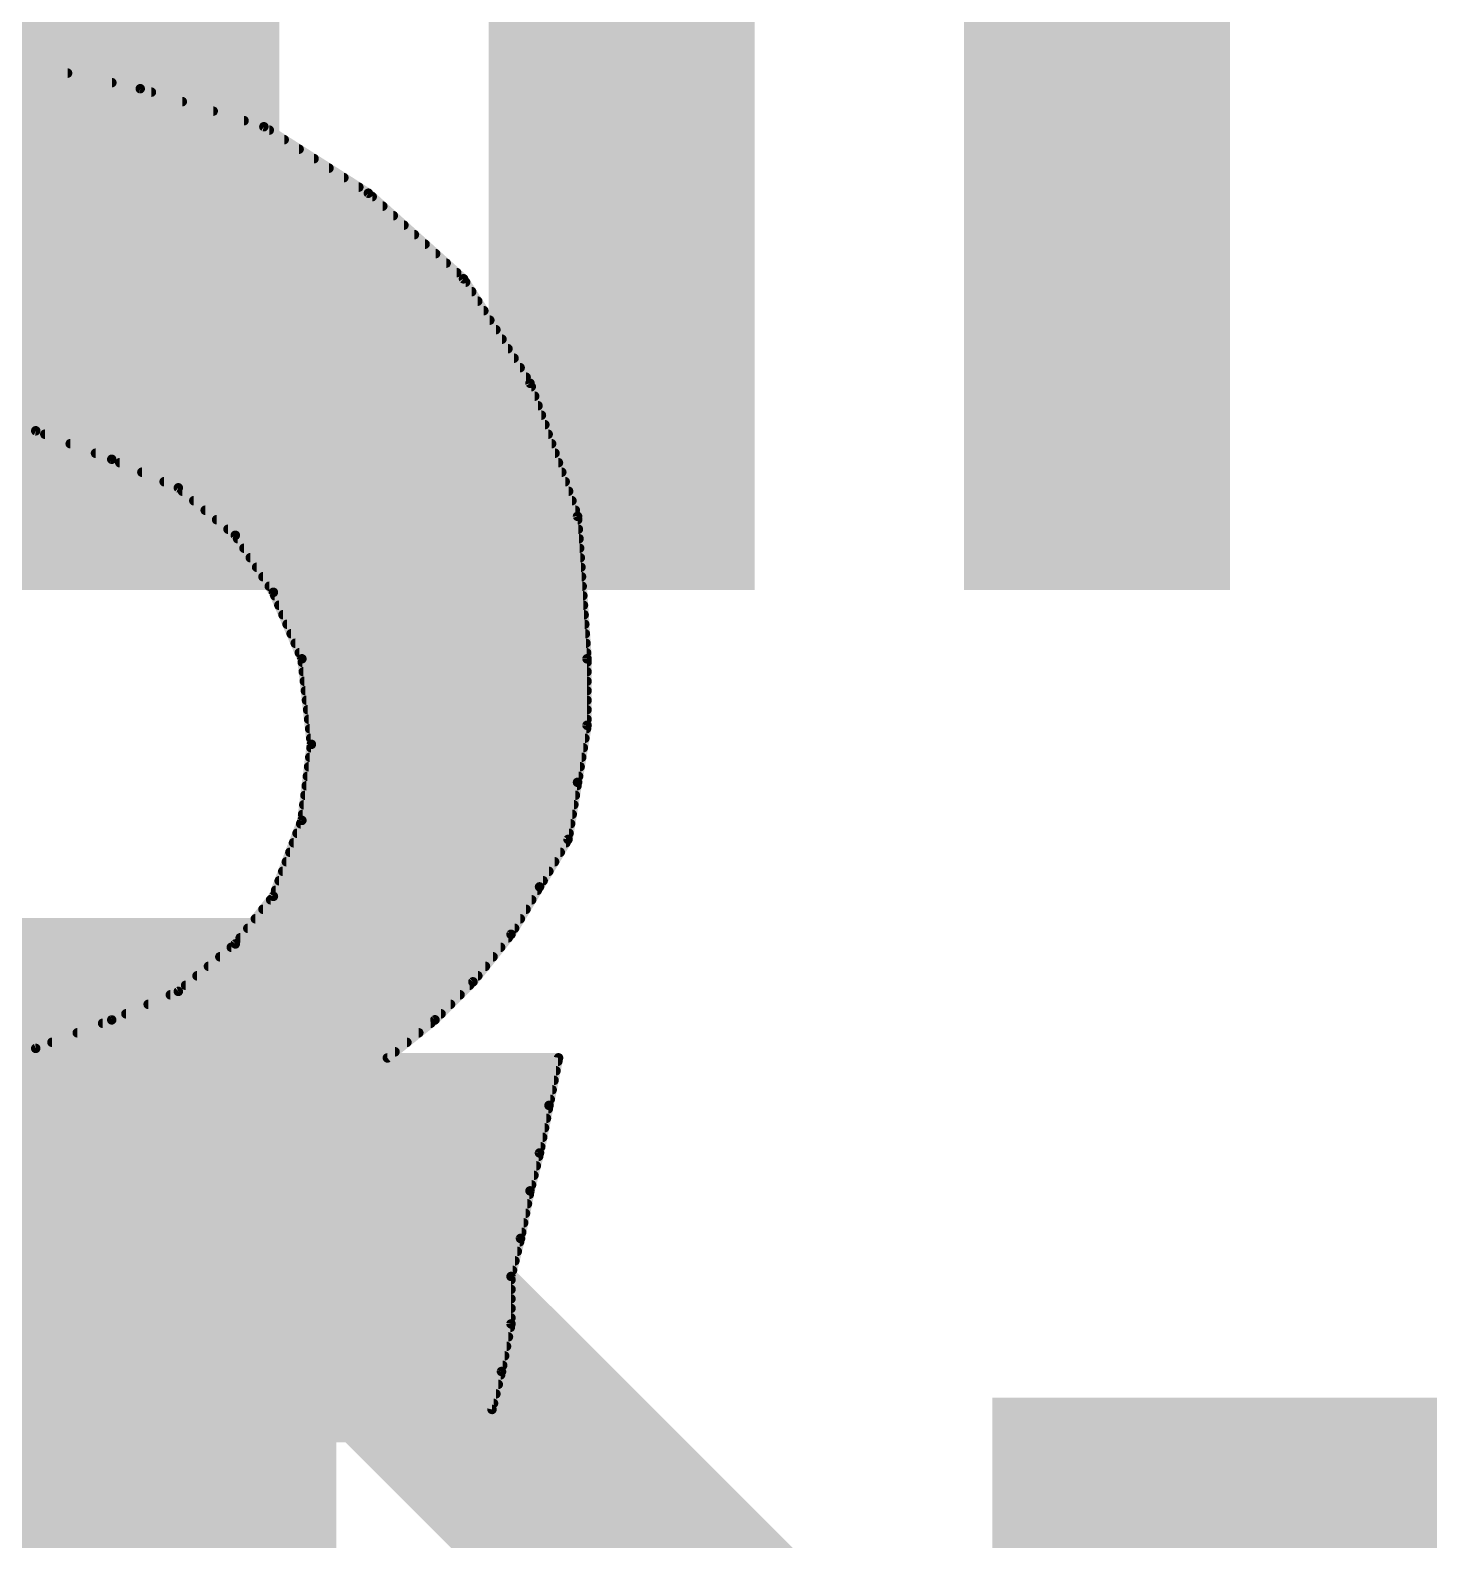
# Model space of a CAD drawing. Extents: x -33 to 74, y -20 to 37.
# Drawn here: x 9.018 to 10.489, y 7.716 to 9.305 of the extents above; entities that cross this region are included whole.
import ezdxf

# ---------------------------------------------------------------- set-up
doc = ezdxf.new("R2010")
doc.units = 0
for name, color, linetype in [('1', 12, 'CONTINUOUS'), ('22', 40, 'CONTINUOUS'), ('51', 53, 'CONTINUOUS')]:
    doc.layers.add(name, color=color, linetype=linetype)

# ---------------------------------------------------------------- blocks, each defined once
blk = doc.blocks.new('RECT')
blk.add_solid([(-0.5, -0.5), (0.5, -0.5), (-0.5, 0.5), (0.5, 0.5)])

msp = doc.modelspace()

# ---------------------------------------------------------------- linework, layer by layer
at = {"layer": '1', "const_width": 0.254}
for points in [[(8.89, 7.946), (9.4022, 7.946)], [(9.9822, 7.366), (9.4022, 7.946)]]:
    msp.add_lwpolyline(points, dxfattribs=at)
at = {"layer": '1', "const_width": 0.127}
for points in [[(9.4471, 7.9909, 1), (9.3573, 7.9011)], [(9.4022, 7.8825, 1), (9.4022, 8.0095)]]:
    msp.add_lwpolyline(points, format="xyb", dxfattribs=at)
at = {"layer": '22', "const_width": 0.01}
for points in [[(9.1336, 9.2436), (8.9936, 9.2736)], [(8.8442, 9.26), (9.0571, 9.26)], [(8.8445, 9.25), (9.1037, 9.25)], [(9.2636, 9.2036), (9.1336, 9.2436)], [(8.8447, 9.24), (9.1453, 9.24)], [(8.845, 9.23), (9.1778, 9.23)], [(8.8452, 9.22), (9.2103, 9.22)], [(8.8455, 9.21), (9.2428, 9.21)], [(8.8457, 9.2), (9.2693, 9.2)], [(9.3736, 9.1336), (9.2636, 9.2036)], [(8.846, 9.19), (9.285, 9.19)], [(8.8463, 9.18), (9.3007, 9.18)], [(8.8465, 9.17), (9.3164, 9.17)], [(8.8468, 9.16), (9.3321, 9.16)], [(8.847, 9.15), (9.3478, 9.15)], [(8.8473, 9.14), (9.3635, 9.14)], [(9.4736, 9.0436), (9.3736, 9.1336)], [(8.8475, 9.13), (9.3776, 9.13)], [(8.8478, 9.12), (9.3887, 9.12)], [(8.8481, 9.11), (9.3998, 9.11)], [(8.8483, 9.1), (9.4109, 9.1)], [(8.8486, 9.09), (9.422, 9.09)], [(8.8488, 9.08), (9.4332, 9.08)], [(8.8491, 9.07), (9.4443, 9.07)], [(8.8493, 9.06), (9.4554, 9.06)], [(8.8496, 9.05), (9.4665, 9.05)], [(8.8498, 9.04), (9.4759, 9.04)], [(9.5436, 8.9336), (9.4736, 9.0436)], [(8.8501, 9.03), (9.4823, 9.03)], [(8.8504, 9.02), (9.4886, 9.02)], [(8.8506, 9.01), (9.495, 9.01)], [(8.8509, 9), (9.5013, 9)], [(8.8511, 8.99), (9.5077, 8.99)], [(8.8514, 8.98), (9.5141, 8.98)], [(8.8516, 8.97), (9.5204, 8.97)], [(8.8519, 8.96), (9.5268, 8.96)], [(8.8522, 8.95), (9.5332, 8.95)], [(8.8524, 8.94), (9.5395, 8.94)], [(8.8527, 8.93), (9.5449, 8.93)], [(9.5936, 8.7936), (9.5436, 8.9336)], [(8.8529, 8.92), (9.5485, 8.92)], [(8.8532, 8.91), (9.552, 8.91)], [(8.8534, 8.9), (9.5556, 8.9)], [(8.9436, 8.8936), (9.0236, 8.8836)], [(8.9724, 8.89), (9.5592, 8.89)], [(9.0236, 8.8836), (9.1036, 8.8536)], [(9.0332, 8.88), (9.5627, 8.88)], [(9.0599, 8.87), (9.5663, 8.87)], [(9.0865, 8.86), (9.5699, 8.86)], [(9.1036, 8.8536), (9.1736, 8.8236)], [(9.112, 8.85), (9.5735, 8.85)], [(9.1353, 8.84), (9.577, 8.84)], [(9.1587, 8.83), (9.5806, 8.83)], [(9.1736, 8.8236), (9.2336, 8.7736)], [(9.1779, 8.82), (9.5842, 8.82)], [(9.1899, 8.81), (9.5877, 8.81)], [(9.2019, 8.8), (9.5913, 8.8)], [(9.2139, 8.79), (9.5938, 8.79)], [(9.6036, 8.6436), (9.5936, 8.7936)], [(9.2259, 8.78), (9.5945, 8.78)], [(9.2336, 8.7736), (9.2736, 8.7136)], [(9.236, 8.77), (9.5952, 8.77)], [(9.2427, 8.76), (9.5958, 8.76)], [(9.2493, 8.75), (9.5965, 8.75)], [(9.256, 8.74), (9.5972, 8.74)], [(9.2627, 8.73), (9.5978, 8.73)], [(9.2693, 8.72), (9.5985, 8.72)], [(9.2736, 8.7136), (9.3036, 8.6436)], [(9.2751, 8.71), (9.5992, 8.71)], [(9.2794, 8.7), (9.5998, 8.7)], [(9.2837, 8.69), (9.6005, 8.69)], [(9.288, 8.68), (9.6012, 8.68)], [(9.2923, 8.67), (9.6018, 8.67)], [(9.2966, 8.66), (9.6025, 8.66)], [(9.3009, 8.65), (9.6032, 8.65)], [(9.3036, 8.6436), (9.3136, 8.5536)], [(9.304, 8.64), (9.6036, 8.64)], [(9.6036, 8.5736), (9.6036, 8.6436)], [(9.3051, 8.63), (9.6036, 8.63)], [(9.3062, 8.62), (9.6036, 8.62)], [(9.3073, 8.61), (9.6036, 8.61)], [(9.3084, 8.6), (9.6036, 8.6)], [(9.3096, 8.59), (9.6036, 8.59)], [(9.3107, 8.58), (9.6036, 8.58)], [(9.3118, 8.57), (9.603, 8.57)], [(9.3129, 8.56), (9.6013, 8.56)], [(9.5936, 8.5136), (9.6036, 8.5736)], [(9.3136, 8.5536), (9.3036, 8.4736)], [(9.3132, 8.55), (9.5997, 8.55)], [(9.3107, 8.53), (9.5963, 8.53)], [(9.3119, 8.54), (9.598, 8.54)], [(9.3094, 8.52), (9.5947, 8.52)], [(9.5836, 8.4536), (9.5936, 8.5136)], [(9.3069, 8.5), (9.5913, 8.5)], [(9.3082, 8.51), (9.593, 8.51)], [(9.3044, 8.48), (9.588, 8.48)], [(9.3056, 8.49), (9.5897, 8.49)], [(9.3036, 8.4736), (9.2736, 8.3936)], [(9.3023, 8.47), (9.5863, 8.47)], [(9.2948, 8.45), (9.5814, 8.45)], [(9.2985, 8.46), (9.5847, 8.46)], [(9.5536, 8.4036), (9.5836, 8.4536)], [(9.291, 8.44), (9.5754, 8.44)], [(9.2835, 8.42), (9.5634, 8.42)], [(9.2873, 8.43), (9.5694, 8.43)], [(9.276, 8.4), (9.5514, 8.4)], [(9.2797, 8.41), (9.5574, 8.41)], [(9.5236, 8.3536), (9.5536, 8.4036)], [(9.2736, 8.3936), (9.2336, 8.3436)], [(9.2707, 8.39), (9.5454, 8.39)], [(9.2547, 8.37), (9.5334, 8.37)], [(9.2627, 8.38), (9.5394, 8.38)], [(9.2467, 8.36), (9.5274, 8.36)], [(9.4836, 8.3036), (9.5236, 8.3536)], [(9.2336, 8.3436), (9.1736, 8.2936)], [(9.2293, 8.34), (9.5127, 8.34)], [(9.2387, 8.35), (9.5207, 8.35)], [(9.2173, 8.33), (9.5047, 8.33)], [(9.1933, 8.31), (9.4887, 8.31)], [(9.2053, 8.32), (9.4967, 8.32)], [(9.1736, 8.2936), (9.1036, 8.2636)], [(9.1652, 8.29), (9.47, 8.29)], [(9.1813, 8.3), (9.48, 8.3)], [(9.4436, 8.2636), (9.4836, 8.3036)], [(9.1419, 8.28), (9.46, 8.28)], [(9.1036, 8.2636), (9.0236, 8.2336)], [(9.094, 8.26), (9.4391, 8.26)], [(9.1185, 8.27), (9.45, 8.27)], [(9.3936, 8.2236), (9.4436, 8.2636)], [(9.0673, 8.25), (9.4266, 8.25)], [(9.0236, 8.2336), (8.9436, 8.2236)], [(8.9948, 8.23), (9.4016, 8.23)], [(9.0407, 8.24), (9.4141, 8.24)], [(7.3272, 8.22), (9.5729, 8.22)], [(7.3372, 8.21), (9.5709, 8.21)], [(9.5736, 8.2236), (9.3936, 8.2236)], [(9.5636, 8.1736), (9.5736, 8.2236)], [(7.3472, 8.2), (9.5689, 8.2)], [(7.3572, 8.19), (9.5669, 8.19)], [(7.3672, 8.18), (9.5649, 8.18)], [(7.3772, 8.17), (9.5629, 8.17)], [(9.5536, 8.1236), (9.5636, 8.1736)], [(7.3872, 8.16), (9.5609, 8.16)], [(7.3972, 8.15), (9.5589, 8.15)], [(7.4065, 8.14), (9.5569, 8.14)], [(7.4145, 8.13), (9.5549, 8.13)], [(7.4225, 8.12), (9.5527, 8.12)], [(9.5436, 8.0836), (9.5536, 8.1236)], [(7.4305, 8.11), (9.5502, 8.11)], [(7.4385, 8.1), (9.5477, 8.1)], [(7.4465, 8.09), (9.5452, 8.09)], [(9.5336, 8.0336), (9.5436, 8.0836)], [(7.4545, 8.08), (9.5429, 8.08)], [(7.4625, 8.07), (9.5409, 8.07)], [(7.4705, 8.06), (9.5389, 8.06)], [(7.4785, 8.05), (9.5369, 8.05)], [(7.4865, 8.04), (9.5349, 8.04)], [(7.4945, 8.03), (9.5327, 8.03)], [(7.5025, 8.02), (9.5302, 8.02)], [(9.5236, 7.9936), (9.5336, 8.0336)], [(7.5105, 8.01), (9.5277, 8.01)], [(7.5185, 8), (9.5252, 8)], [(7.5272, 7.99), (9.5236, 7.99)], [(9.5236, 7.9436), (9.5236, 7.9936)], [(7.5372, 7.98), (9.5236, 7.98)], [(7.5472, 7.97), (9.5236, 7.97)], [(7.5572, 7.96), (9.5236, 7.96)], [(7.5672, 7.95), (9.5236, 7.95)], [(7.5772, 7.94), (9.5229, 7.94)], [(9.5136, 7.8936), (9.5236, 7.9436)], [(7.5872, 7.93), (9.5209, 7.93)], [(7.5972, 7.92), (9.5189, 7.92)], [(7.6072, 7.91), (9.5169, 7.91)], [(7.6165, 7.9), (9.5149, 7.9)], [(9.5036, 7.8536), (9.5136, 7.8936)], [(7.6245, 7.89), (9.5127, 7.89)], [(7.6325, 7.88), (9.5102, 7.88)], [(7.6405, 7.87), (9.5077, 7.87)], [(7.6485, 7.86), (9.5052, 7.86)], [(7.6536, 7.8536), (9.5036, 7.8536)]]:
    msp.add_lwpolyline(points, dxfattribs=at)
at = {"layer": '22', "const_width": 0.005}
for points in [[(9.0571, 9.2575, 1), (9.0571, 9.2625)], [(9.1037, 9.2475, 1), (9.1037, 9.2525)], [(9.1343, 9.246, 1), (9.1329, 9.2412)], [(9.1331, 9.2412, 1), (9.1341, 9.246)], [(9.1453, 9.2375, 1), (9.1453, 9.2425)], [(9.1778, 9.2275, 1), (9.1778, 9.2325)], [(9.2103, 9.2175, 1), (9.2103, 9.2225)], [(9.2428, 9.2075, 1), (9.2428, 9.2125)], [(9.2649, 9.2057, 1), (9.2623, 9.2015)], [(9.2629, 9.2012, 1), (9.2643, 9.206)], [(9.2693, 9.1975, 1), (9.2693, 9.2025)], [(9.285, 9.1875, 1), (9.285, 9.1925)], [(9.3007, 9.1775, 1), (9.3007, 9.1825)], [(9.3164, 9.1675, 1), (9.3164, 9.1725)], [(9.3321, 9.1575, 1), (9.3321, 9.1625)], [(9.3478, 9.1475, 1), (9.3478, 9.1525)], [(9.3635, 9.1375, 1), (9.3635, 9.1425)], [(9.3753, 9.1355, 1), (9.3719, 9.1317)], [(9.3723, 9.1315, 1), (9.3749, 9.1357)], [(9.3776, 9.1275, 1), (9.3776, 9.1325)], [(9.3887, 9.1175, 1), (9.3887, 9.1225)], [(9.3998, 9.1075, 1), (9.3998, 9.1125)], [(9.4109, 9.0975, 1), (9.4109, 9.1025)], [(9.422, 9.0875, 1), (9.422, 9.0925)], [(9.4332, 9.0775, 1), (9.4332, 9.0825)], [(9.4443, 9.0675, 1), (9.4443, 9.0725)], [(9.4554, 9.0575, 1), (9.4554, 9.0625)], [(9.4665, 9.0475, 1), (9.4665, 9.0525)], [(9.4757, 9.0449, 1), (9.4715, 9.0423)], [(9.4719, 9.0417, 1), (9.4753, 9.0455)], [(9.4759, 9.0375, 1), (9.4759, 9.0425)], [(9.4823, 9.0275, 1), (9.4823, 9.0325)], [(9.4886, 9.0175, 1), (9.4886, 9.0225)], [(9.495, 9.0075, 1), (9.495, 9.0125)], [(9.5013, 8.9975, 1), (9.5013, 9.0025)], [(9.5077, 8.9875, 1), (9.5077, 8.9925)], [(9.5141, 8.9775, 1), (9.5141, 8.9825)], [(9.5204, 8.9675, 1), (9.5204, 8.9725)], [(9.5268, 8.9575, 1), (9.5268, 8.9625)], [(9.5332, 8.9475, 1), (9.5332, 8.9525)], [(9.5395, 8.9375, 1), (9.5395, 8.9425)], [(9.546, 8.9344, 1), (9.5412, 8.9328)], [(9.5415, 8.9323, 1), (9.5457, 8.9349)], [(9.5449, 8.9275, 1), (9.5449, 8.9325)], [(9.5485, 8.9175, 1), (9.5485, 8.9225)], [(9.552, 8.9075, 1), (9.552, 8.9125)], [(9.5556, 8.8975, 1), (9.5556, 8.9025)], [(9.0245, 8.8859, 1), (9.0227, 8.8813)], [(9.0233, 8.8811, 1), (9.0239, 8.8861)], [(9.0332, 8.8825, 1), (9.0332, 8.8775)], [(9.5592, 8.8875, 1), (9.5592, 8.8925)], [(9.5627, 8.8775, 1), (9.5627, 8.8825)], [(9.0599, 8.8725, 1), (9.0599, 8.8675)], [(9.5663, 8.8675, 1), (9.5663, 8.8725)], [(9.0865, 8.8625, 1), (9.0865, 8.8575)], [(9.1046, 8.8559, 1), (9.1026, 8.8513)], [(9.1027, 8.8513, 1), (9.1045, 8.8559)], [(9.112, 8.8525, 1), (9.112, 8.8475)], [(9.5699, 8.8575, 1), (9.5699, 8.8625)], [(9.5735, 8.8475, 1), (9.5735, 8.8525)], [(9.1353, 8.8425, 1), (9.1353, 8.8375)], [(9.1587, 8.8325, 1), (9.1587, 8.8275)], [(9.577, 8.8375, 1), (9.577, 8.8425)], [(9.5806, 8.8275, 1), (9.5806, 8.8325)], [(9.1752, 8.8255, 1), (9.172, 8.8217)], [(9.1726, 8.8213, 1), (9.1746, 8.8259)], [(9.1779, 8.8225, 1), (9.1779, 8.8175)], [(9.5842, 8.8175, 1), (9.5842, 8.8225)], [(9.1899, 8.8125, 1), (9.1899, 8.8075)], [(9.2019, 8.8025, 1), (9.2019, 8.7975)], [(9.5877, 8.8075, 1), (9.5877, 8.8125)], [(9.5913, 8.7975, 1), (9.5913, 8.8025)], [(9.2139, 8.7925, 1), (9.2139, 8.7875)], [(9.5961, 8.7938, 1), (9.5911, 8.7934)], [(9.5912, 8.7928, 1), (9.596, 8.7944)], [(9.5938, 8.7875, 1), (9.5938, 8.7925)], [(9.2259, 8.7825, 1), (9.2259, 8.7775)], [(9.2357, 8.775, 1), (9.2315, 8.7722)], [(9.232, 8.7717, 1), (9.2352, 8.7755)], [(9.236, 8.7725, 1), (9.236, 8.7675)], [(9.5945, 8.7775, 1), (9.5945, 8.7825)], [(9.5952, 8.7675, 1), (9.5952, 8.7725)], [(9.2427, 8.7625, 1), (9.2427, 8.7575)], [(9.2493, 8.7525, 1), (9.2493, 8.7475)], [(9.5958, 8.7575, 1), (9.5958, 8.7625)], [(9.5965, 8.7475, 1), (9.5965, 8.7525)], [(9.256, 8.7425, 1), (9.256, 8.7375)], [(9.5972, 8.7375, 1), (9.5972, 8.7425)], [(9.2627, 8.7325, 1), (9.2627, 8.7275)], [(9.2693, 8.7225, 1), (9.2693, 8.7175)], [(9.5978, 8.7275, 1), (9.5978, 8.7325)], [(9.5985, 8.7175, 1), (9.5985, 8.7225)], [(9.2759, 8.7146, 1), (9.2713, 8.7126)], [(9.2715, 8.7122, 1), (9.2757, 8.715)], [(9.2751, 8.7125, 1), (9.2751, 8.7075)], [(9.5992, 8.7075, 1), (9.5992, 8.7125)], [(9.2794, 8.7025, 1), (9.2794, 8.6975)], [(9.2837, 8.6925, 1), (9.2837, 8.6875)], [(9.5998, 8.6975, 1), (9.5998, 8.7025)], [(9.6005, 8.6875, 1), (9.6005, 8.6925)], [(9.288, 8.6825, 1), (9.288, 8.6775)], [(9.2923, 8.6725, 1), (9.2923, 8.6675)], [(9.6012, 8.6775, 1), (9.6012, 8.6825)], [(9.6018, 8.6675, 1), (9.6018, 8.6725)], [(9.2966, 8.6625, 1), (9.2966, 8.6575)], [(9.6025, 8.6575, 1), (9.6025, 8.6625)], [(9.3009, 8.6525, 1), (9.3009, 8.6475)], [(9.3061, 8.6439, 1), (9.3011, 8.6433)], [(9.3013, 8.6426, 1), (9.3059, 8.6446)], [(9.304, 8.6425, 1), (9.304, 8.6375)], [(9.6061, 8.6436, 1), (9.6011, 8.6436)], [(9.6011, 8.6434, 1), (9.6061, 8.6438)], [(9.6032, 8.6475, 1), (9.6032, 8.6525)], [(9.6036, 8.6375, 1), (9.6036, 8.6425)], [(9.3051, 8.6325, 1), (9.3051, 8.6275)], [(9.6036, 8.6275, 1), (9.6036, 8.6325)], [(9.3062, 8.6225, 1), (9.3062, 8.6175)], [(9.3073, 8.6125, 1), (9.3073, 8.6075)], [(9.6036, 8.6175, 1), (9.6036, 8.6225)], [(9.6036, 8.6075, 1), (9.6036, 8.6125)], [(9.3084, 8.6025, 1), (9.3084, 8.5975)], [(9.6036, 8.5975, 1), (9.6036, 8.6025)], [(9.3096, 8.5925, 1), (9.3096, 8.5875)], [(9.3107, 8.5825, 1), (9.3107, 8.5775)], [(9.6036, 8.5875, 1), (9.6036, 8.5925)], [(9.6036, 8.5775, 1), (9.6036, 8.5825)], [(9.3118, 8.5725, 1), (9.3118, 8.5675)], [(9.3129, 8.5625, 1), (9.3129, 8.5575)], [(9.6061, 8.5732, 1), (9.6011, 8.574)], [(9.6011, 8.5736, 1), (9.6061, 8.5736)], [(9.6013, 8.5575, 1), (9.6013, 8.5625)], [(9.603, 8.5675, 1), (9.603, 8.5725)], [(9.3132, 8.5525, 1), (9.3132, 8.5475)], [(9.3161, 8.5533, 1), (9.3111, 8.5539)], [(9.3111, 8.5533, 1), (9.3161, 8.5539)], [(9.5997, 8.5475, 1), (9.5997, 8.5525)], [(9.3107, 8.5325, 1), (9.3107, 8.5275)], [(9.3119, 8.5425, 1), (9.3119, 8.5375)], [(9.5963, 8.5275, 1), (9.5963, 8.5325)], [(9.598, 8.5375, 1), (9.598, 8.5425)], [(9.3094, 8.5225, 1), (9.3094, 8.5175)], [(9.5961, 8.5132, 1), (9.5911, 8.514)], [(9.5911, 8.514, 1), (9.5961, 8.5132)], [(9.5947, 8.5175, 1), (9.5947, 8.5225)], [(9.3069, 8.5025, 1), (9.3069, 8.4975)], [(9.3082, 8.5125, 1), (9.3082, 8.5075)], [(9.5913, 8.4975, 1), (9.5913, 8.5025)], [(9.593, 8.5075, 1), (9.593, 8.5125)], [(9.3044, 8.4825, 1), (9.3044, 8.4775)], [(9.3056, 8.4925, 1), (9.3056, 8.4875)], [(9.588, 8.4775, 1), (9.588, 8.4825)], [(9.5897, 8.4875, 1), (9.5897, 8.4925)], [(9.3023, 8.4725, 1), (9.3023, 8.4675)], [(9.3011, 8.4739, 1), (9.3061, 8.4733)], [(9.3059, 8.4727, 1), (9.3013, 8.4745)], [(9.5863, 8.4675, 1), (9.5863, 8.4725)], [(9.2948, 8.4525, 1), (9.2948, 8.4475)], [(9.2985, 8.4625, 1), (9.2985, 8.4575)], [(9.5811, 8.454, 1), (9.5861, 8.4532)], [(9.5814, 8.4475, 1), (9.5814, 8.4525)], [(9.5857, 8.4523, 1), (9.5815, 8.4549)], [(9.5847, 8.4575, 1), (9.5847, 8.4625)], [(9.291, 8.4425, 1), (9.291, 8.4375)], [(9.5754, 8.4375, 1), (9.5754, 8.4425)], [(9.2835, 8.4225, 1), (9.2835, 8.4175)], [(9.2873, 8.4325, 1), (9.2873, 8.4275)], [(9.5634, 8.4175, 1), (9.5634, 8.4225)], [(9.5694, 8.4275, 1), (9.5694, 8.4325)], [(9.276, 8.4025, 1), (9.276, 8.3975)], [(9.2797, 8.4125, 1), (9.2797, 8.4075)], [(9.5515, 8.4049, 1), (9.5557, 8.4023)], [(9.5514, 8.3975, 1), (9.5514, 8.4025)], [(9.5557, 8.4023, 1), (9.5515, 8.4049)], [(9.5574, 8.4075, 1), (9.5574, 8.4125)], [(9.2707, 8.3925, 1), (9.2707, 8.3875)], [(9.2713, 8.3945, 1), (9.2759, 8.3927)], [(9.2756, 8.392, 1), (9.2716, 8.3952)], [(9.5454, 8.3875, 1), (9.5454, 8.3925)], [(9.2547, 8.3725, 1), (9.2547, 8.3675)], [(9.2627, 8.3825, 1), (9.2627, 8.3775)], [(9.5334, 8.3675, 1), (9.5334, 8.3725)], [(9.5394, 8.3775, 1), (9.5394, 8.3825)], [(9.2467, 8.3625, 1), (9.2467, 8.3575)], [(9.5215, 8.3549, 1), (9.5257, 8.3523)], [(9.5256, 8.352, 1), (9.5216, 8.3552)], [(9.5274, 8.3575, 1), (9.5274, 8.3625)], [(9.2293, 8.3425, 1), (9.2293, 8.3375)], [(9.2316, 8.3452, 1), (9.2356, 8.342)], [(9.2352, 8.3417, 1), (9.232, 8.3455)], [(9.2387, 8.3525, 1), (9.2387, 8.3475)], [(9.5127, 8.3375, 1), (9.5127, 8.3425)], [(9.5207, 8.3475, 1), (9.5207, 8.3525)], [(9.2173, 8.3325, 1), (9.2173, 8.3275)], [(9.5047, 8.3275, 1), (9.5047, 8.3325)], [(9.1933, 8.3125, 1), (9.1933, 8.3075)], [(9.2053, 8.3225, 1), (9.2053, 8.3175)], [(9.4887, 8.3075, 1), (9.4887, 8.3125)], [(9.4967, 8.3175, 1), (9.4967, 8.3225)], [(9.1652, 8.2925, 1), (9.1652, 8.2875)], [(9.172, 8.2955, 1), (9.1752, 8.2917)], [(9.1746, 8.2913, 1), (9.1726, 8.2959)], [(9.1813, 8.3025, 1), (9.1813, 8.2975)], [(9.47, 8.2875, 1), (9.47, 8.2925)], [(9.48, 8.2975, 1), (9.48, 8.3025)], [(9.4816, 8.3052, 1), (9.4856, 8.302)], [(9.4854, 8.3018, 1), (9.4818, 8.3054)], [(9.1419, 8.2825, 1), (9.1419, 8.2775)], [(9.46, 8.2775, 1), (9.46, 8.2825)], [(9.094, 8.2625, 1), (9.094, 8.2575)], [(9.1026, 8.2659, 1), (9.1046, 8.2613)], [(9.1045, 8.2613, 1), (9.1027, 8.2659)], [(9.1185, 8.2725, 1), (9.1185, 8.2675)], [(9.4391, 8.2575, 1), (9.4391, 8.2625)], [(9.4418, 8.2654, 1), (9.4454, 8.2618)], [(9.4452, 8.2616, 1), (9.442, 8.2656)], [(9.45, 8.2675, 1), (9.45, 8.2725)], [(9.0673, 8.2525, 1), (9.0673, 8.2475)], [(9.4266, 8.2475, 1), (9.4266, 8.2525)], [(9.0227, 8.2359, 1), (9.0245, 8.2313)], [(9.0239, 8.2311, 1), (9.0233, 8.2361)], [(9.0407, 8.2425, 1), (9.0407, 8.2375)], [(9.4016, 8.2275, 1), (9.4016, 8.2325)], [(9.4141, 8.2375, 1), (9.4141, 8.2425)], [(9.392, 8.2256, 1), (9.3952, 8.2216)], [(9.3936, 8.2261, 1), (9.3936, 8.2211)], [(9.5709, 8.2075, 1), (9.5709, 8.2125)], [(9.5761, 8.2231, 1), (9.5711, 8.2241)], [(9.5729, 8.2175, 1), (9.5729, 8.2225)], [(9.5736, 8.2211, 1), (9.5736, 8.2261)], [(9.5689, 8.1975, 1), (9.5689, 8.2025)], [(9.5649, 8.1775, 1), (9.5649, 8.1825)], [(9.5669, 8.1875, 1), (9.5669, 8.1925)], [(9.5661, 8.1731, 1), (9.5611, 8.1741)], [(9.5611, 8.1741, 1), (9.5661, 8.1731)], [(9.5629, 8.1675, 1), (9.5629, 8.1725)], [(9.5589, 8.1475, 1), (9.5589, 8.1525)], [(9.5609, 8.1575, 1), (9.5609, 8.1625)], [(9.5549, 8.1275, 1), (9.5549, 8.1325)], [(9.5569, 8.1375, 1), (9.5569, 8.1425)], [(9.5511, 8.1241, 1), (9.5561, 8.1231)], [(9.556, 8.123, 1), (9.5512, 8.1242)], [(9.5527, 8.1175, 1), (9.5527, 8.1225)], [(9.5477, 8.0975, 1), (9.5477, 8.1025)], [(9.5502, 8.1075, 1), (9.5502, 8.1125)], [(9.5461, 8.0831, 1), (9.5411, 8.0841)], [(9.5452, 8.0875, 1), (9.5452, 8.0925)], [(9.5409, 8.0675, 1), (9.5409, 8.0725)], [(9.5412, 8.0842, 1), (9.546, 8.083)], [(9.5429, 8.0775, 1), (9.5429, 8.0825)], [(9.5389, 8.0575, 1), (9.5389, 8.0625)], [(9.5349, 8.0375, 1), (9.5349, 8.0425)], [(9.5369, 8.0475, 1), (9.5369, 8.0525)], [(9.5302, 8.0175, 1), (9.5302, 8.0225)], [(9.5311, 8.0341, 1), (9.5361, 8.0331)], [(9.536, 8.033, 1), (9.5312, 8.0342)], [(9.5327, 8.0275, 1), (9.5327, 8.0325)], [(9.5277, 8.0075, 1), (9.5277, 8.0125)], [(9.5261, 7.9936, 1), (9.5211, 7.9936)], [(9.5212, 7.9942, 1), (9.526, 7.993)], [(9.5236, 7.9875, 1), (9.5236, 7.9925)], [(9.5252, 7.9975, 1), (9.5252, 8.0025)], [(9.5236, 7.9775, 1), (9.5236, 7.9825)], [(9.5236, 7.9675, 1), (9.5236, 7.9725)], [(9.5236, 7.9575, 1), (9.5236, 7.9625)], [(9.5261, 7.9431, 1), (9.5211, 7.9441)], [(9.5211, 7.9436, 1), (9.5261, 7.9436)], [(9.5229, 7.9375, 1), (9.5229, 7.9425)], [(9.5236, 7.9475, 1), (9.5236, 7.9525)], [(9.5209, 7.9275, 1), (9.5209, 7.9325)], [(9.5169, 7.9075, 1), (9.5169, 7.9125)], [(9.5189, 7.9175, 1), (9.5189, 7.9225)], [(9.5111, 7.8941, 1), (9.5161, 7.8931)], [(9.516, 7.893, 1), (9.5112, 7.8942)], [(9.5149, 7.8975, 1), (9.5149, 7.9025)], [(9.5102, 7.8775, 1), (9.5102, 7.8825)], [(9.5127, 7.8875, 1), (9.5127, 7.8925)], [(9.5052, 7.8575, 1), (9.5052, 7.8625)], [(9.5077, 7.8675, 1), (9.5077, 7.8725)], [(9.5012, 7.8542, 1), (9.506, 7.853)], [(9.5036, 7.8511, 1), (9.5036, 7.8561)]]:
    msp.add_lwpolyline(points, format="xyb", dxfattribs=at)

# ---------------------------------------------------------------- block references
at = {"layer": '1', "rotation": 270}
for p, xscale, yscale in [((9.14, 9.466), 1.5, 0.28), ((9.64, 9.466), 1.5, 0.28), ((10.14, 9.466), 1.5, 0.28), ((8.89, 7.946), 0.85, 0.9)]:
    msp.add_blockref('RECT', p, dxfattribs=dict(at, xscale=xscale, yscale=yscale))
at = {"layer": '1', "xscale": 1.1, "rotation": 180}
msp.add_blockref('RECT', (10.58, 7.366), dxfattribs=at)
at = {"layer": '51', "yscale": 0.25, "rotation": 90}
for p in [(9.14, 9.716), (9.64, 9.716), (10.14, 9.716)]:
    msp.add_blockref('RECT', p, dxfattribs=at)
at = {"layer": '51', "xscale": 0.3, "yscale": 0.5999, "rotation": 270}
msp.add_blockref('RECT', (8.8852, 7.77), dxfattribs=at)

doc.saveas('drawing.dxf')
